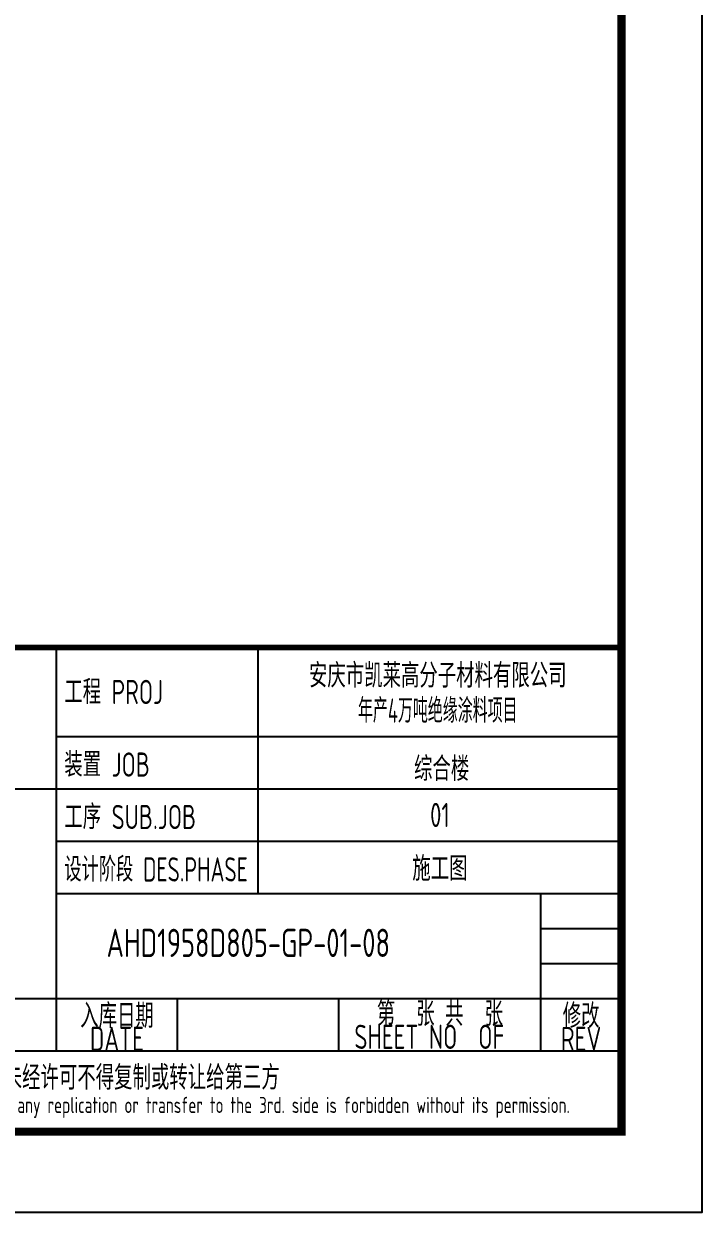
# Model space of a CAD drawing. Extents: x 6128144 to 12201635, y -1670122 to -706096.
# Drawn here: x 6616832 to 6625237, y -753340 to -738605 of the extents above; entities that cross this region are included whole.
import ezdxf
from ezdxf.enums import TextEntityAlignment as Align

# ---------------------------------------------------------------- set-up
doc = ezdxf.new("R2010")
doc.units = 0
doc.header["$LTSCALE"] = 1000
doc.header["$MEASUREMENT"] = 0
doc.layers.get('0').update_dxf_attribs({"linetype": 'CONTINUOUS'})
doc.layers.add('PUB_TITLE', color=4, linetype='CONTINUOUS')
doc.layers.add('TEXT_给水', color=7, linetype='CONTINUOUS')
doc.styles.add('AHD', font='sceie.shx', dxfattribs={"width": 0.7, "bigfont": 'sceic.shx'})
doc.styles.add('sceie', font='sceie.shx', dxfattribs={"bigfont": 'sceic.shx'})

msp = doc.modelspace()

# ---------------------------------------------------------------- linework, layer by layer
for p, q in [((6617237.2, -751339.6), (6617237.2, -746339.6)), ((6619737.2, -749389.6), (6619737.2, -746339.6)), ((6624237.2, -752339.6), (6624237.2, -746339.6)), ((6617237.2, -747439.6), (6624237.2, -747439.6)), ((6606237.2, -748089.6), (6617237.2, -748089.6)), ((6617237.2, -748089.6), (6624237.2, -748089.6)), ((6617237.2, -748739.6), (6624237.2, -748739.6)), ((6617237.2, -749389.6), (6624237.2, -749389.6)), ((6623237.2, -751339.6), (6623237.2, -749389.6)), ((6623237.2, -749822.9), (6624237.2, -749822.9)), ((6623237.2, -750256.2), (6624237.2, -750256.2)), ((6611737.2, -750689.6), (6624237.2, -750689.6)), ((6618737.2, -751339.6), (6618737.2, -750689.6)), ((6620737.2, -751339.6), (6620737.2, -750689.6)), ((6606237.2, -751339.6), (6624237.2, -751339.6)), ((6606237.2, -752339.6), (6624237.2, -752339.6))]:
    msp.add_line(p, q)
at = {"const_width": 70}
msp.add_lwpolyline([(6624237.2, -746339.6), (6606237.2, -746339.6)], dxfattribs=at)
at = {"layer": 'PUB_TITLE', "color": 4}
msp.add_lwpolyline([(6565837.2, -753339.6), (6625237.2, -753339.6), (6625237.2, -711339.6), (6565837.2, -711339.6)], close=True, dxfattribs=at)
at = {"layer": 'PUB_TITLE', "color": 4, "const_width": 100}
msp.add_lwpolyline([(6568337.2, -752339.6), (6624237.2, -752339.6), (6624237.2, -712339.6), (6568337.2, -712339.6)], close=True, dxfattribs=at)

# ---------------------------------------------------------------- texts
for s, height, style, width, p in [('安庆市凯莱高分子材料有限公司', 300, 'sceie', 0.8, (6621960.9, -746669.4)), ('年产4万吨绝缘涂料项目', 300, 'sceie', 0.65, (6621960.9, -747104.4)), ('综合楼', 300, 'sceie', 0.8, (6622008.7, -747825.6)), ('01', 300, 'sceie', 0.8, (6621987.2, -748414.6)), ('施工图', 300, 'sceie', 0.8, (6621987.2, -749064.6)), ('第  张 共  张', 300, 'sceie', 0.8, (6621987.2, -750864.6)), ('入库日期', 300, 'sceie', 0.8, (6617987.2, -750889.6)), ('修改', 300, 'sceie', 0.8, (6623737.2, -750889.6)), ('DATE', 300, 'sceie', 0.8, (6617987.2, -751189.6)), ('SHEET NO  OF  ', 300, 'sceie', 0.8, (6621987.2, -751164.6)), ('REV', 300, 'sceie', 0.8, (6623737.2, -751189.6)), ('本文件专有权属安徽华东化工医药工程有限责任公司所有,未经许可不得复制或转让给第三方', 300, 'sceie', 0.8, (6615408.3, -751688.5)), ('The proprietary right of this document belongs to Anhui Huadong Chemical And Medical Engineering  Co.,Ltd.  and any replication or transfer to the 3rd. side is forbidden without its permission. ', 200, 'AHD', 0.8, (6615250.9, -752039.6))]:
    msp.add_text(s, height=height, dxfattribs=dict(style=style, width=width)).set_placement(p, align=Align.MIDDLE)
at = {"style": 'sceie'}
for s, width, p in [('工程 PROJ', 0.8, (6617334.1, -747039.6)), ('装置 JOB', 0.8, (6617334.1, -747939.6)), ('工序 SUB.JOB', 0.8, (6617334.1, -748589.6)), ('设计阶段 DES.PHASE', 0.75, (6617334.1, -749239.6))]:
    msp.add_text(s, height=300, dxfattribs=dict(at, width=width)).set_placement(p)
at = {"layer": 'TEXT_给水', "color": 4, "style": 'sceie', "width": 0.8}
msp.add_text('AHD1958D805-GP-01-08', height=350, dxfattribs=at).set_placement((6617858.2, -750175.1))

doc.saveas('drawing.dxf')
